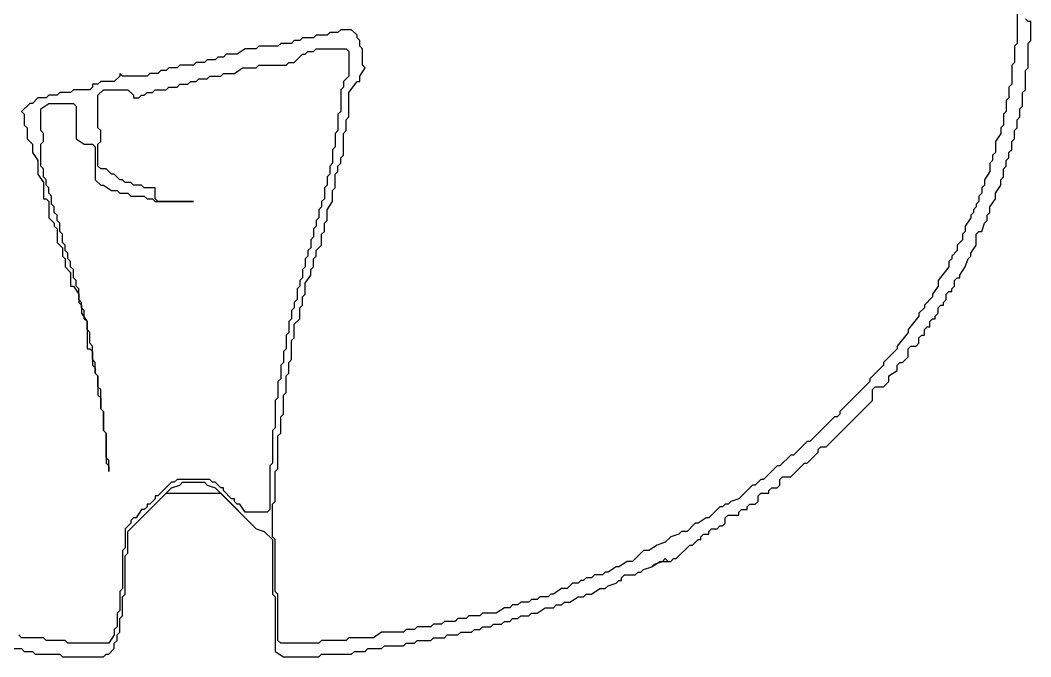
# Model space of a CAD drawing. Extents: x 10 to 555, y 10 to 1133.
# Drawn here: x 228.6 to 554.6, y 10 to 215.4 of the extents above; entities that cross this region are included whole.
import ezdxf

# ---------------------------------------------------------------- set-up
doc = ezdxf.new("R2010")
doc.units = 0
doc.layers.add('BODY_OUTLINE', color=7, linetype='Continuous')
doc.layers.add('NECK_POCKET', color=7, linetype='Continuous')

msp = doc.modelspace()

# ---------------------------------------------------------------- linework, layer by layer
at = {"layer": 'BODY_OUTLINE'}
for p, q in [((550.24, 241.4), (550.24, 207.97)), ((332.03, 212.37), (331.15, 211.49)), ((335.55, 212.37), (332.03, 212.37)), ((337.31, 210.61), (335.55, 212.37)), ((317.07, 208.85), (316.19, 207.97)), ((318.83, 208.85), (317.07, 208.85)), ((319.71, 209.73), (318.83, 208.85)), ((323.23, 209.73), (319.71, 209.73)), ((324.11, 210.61), (323.23, 209.73)), ((327.63, 210.61), (324.11, 210.61)), ((328.51, 211.49), (327.63, 210.61)), ((331.15, 211.49), (328.51, 211.49)), ((337.31, 209.73), (337.31, 210.61)), ((338.19, 208.85), (337.31, 209.73)), ((338.19, 207.09), (338.19, 208.85)), ((301.24, 206.21), (298.6, 204.45)), ((304.75, 206.21), (301.24, 206.21)), ((305.63, 207.09), (304.75, 206.21)), ((311.79, 207.09), (305.63, 207.09)), ((312.67, 207.97), (311.79, 207.09)), ((316.19, 207.97), (312.67, 207.97)), ((323.23, 205.33), (324.11, 206.21)), ((324.11, 206.21), (333.79, 206.21)), ((333.79, 206.21), (334.67, 205.33)), ((339.07, 206.21), (338.19, 207.09)), ((339.07, 200.93), (339.07, 206.21)), ((550.24, 207.97), (549.36, 207.09)), ((549.36, 207.09), (549.36, 201.81)), ((288.92, 202.69), (288.04, 201.81)), ((291.56, 202.69), (288.92, 202.69)), ((292.44, 203.57), (291.56, 202.69)), ((294.2, 203.57), (292.44, 203.57)), ((295.08, 204.45), (294.2, 203.57)), ((298.6, 204.45), (295.08, 204.45)), ((317.07, 201.81), (319.71, 204.45)), ((319.71, 204.45), (320.59, 204.45)), ((320.59, 204.45), (321.47, 205.33)), ((321.47, 205.33), (323.23, 205.33)), ((334.67, 205.33), (334.67, 197.41)), ((273.96, 199.17), (273.08, 198.29)), ((275.72, 199.17), (273.96, 199.17)), ((276.6, 200.05), (275.72, 199.17)), ((279.24, 200.05), (276.6, 200.05)), ((280.12, 200.93), (279.24, 200.05)), ((284.52, 200.93), (280.12, 200.93)), ((285.4, 201.81), (284.52, 200.93)), ((288.04, 201.81), (285.4, 201.81)), ((297.72, 198.29), (300.36, 200.05)), ((300.36, 200.05), (304.75, 200.05)), ((304.75, 200.05), (305.63, 200.93)), ((305.63, 200.93), (314.43, 200.93)), ((314.43, 200.93), (315.31, 201.81)), ((315.31, 201.81), (317.07, 201.81)), ((338.19, 197.41), (339.95, 200.05)), ((339.95, 200.05), (339.07, 200.93)), ((549.36, 201.81), (548.48, 200.93)), ((548.48, 200.93), (548.48, 194.77)), ((254.6, 195.65), (253.72, 194.77)), ((259, 195.65), (254.6, 195.65)), ((260.76, 197.41), (259, 195.65)), ((261.64, 197.41), (260.76, 198.29)), ((260.76, 198.29), (260.76, 197.41)), ((269.56, 197.41), (261.64, 197.41)), ((270.44, 198.29), (269.56, 197.41)), ((273.08, 198.29), (270.44, 198.29)), ((282.76, 194.77), (283.64, 195.65)), ((283.64, 195.65), (285.4, 195.65)), ((285.4, 195.65), (286.28, 196.53)), ((286.28, 196.53), (288.92, 196.53)), ((288.92, 196.53), (289.8, 197.41)), ((289.8, 197.41), (293.32, 197.41)), ((293.32, 197.41), (294.2, 198.29)), ((294.2, 198.29), (297.72, 198.29)), ((334.67, 197.41), (332.91, 195.65)), ((332.91, 195.65), (332.91, 193.89)), ((334.67, 192.13), (337.31, 195.65)), ((337.31, 195.65), (338.19, 195.65)), ((338.19, 195.65), (338.19, 197.41)), ((245.8, 193.01), (244.92, 192.13)), ((251.08, 193.01), (245.8, 193.01)), ((251.96, 193.89), (251.08, 193.01)), ((253.72, 194.77), (251.96, 194.77)), ((251.96, 194.77), (251.96, 193.89)), ((253.72, 191.25), (255.48, 193.01)), ((255.48, 193.01), (263.4, 193.01)), ((263.4, 193.01), (265.16, 191.25)), ((271.32, 192.13), (272.2, 193.01)), ((272.2, 193.01), (275.72, 193.01)), ((275.72, 193.01), (276.6, 193.89)), ((276.6, 193.89), (279.24, 193.89)), ((279.24, 193.89), (280.12, 194.77)), ((280.12, 194.77), (282.76, 194.77)), ((332.91, 193.89), (332.03, 193.01)), ((332.03, 193.01), (332.03, 185.97)), ((548.48, 194.77), (547.6, 193.89)), ((547.6, 193.89), (547.6, 190.37)), ((234.37, 190.37), (232.61, 188.61)), ((237.01, 190.37), (234.37, 190.37)), ((237.88, 191.25), (237.01, 190.37)), ((240.52, 191.25), (237.88, 191.25)), ((241.4, 192.13), (240.52, 191.25)), ((244.92, 192.13), (241.4, 192.13)), ((253.72, 180.69), (253.72, 191.25)), ((265.16, 191.25), (265.16, 190.37)), ((265.16, 190.37), (266.92, 190.37)), ((266.92, 190.37), (267.8, 191.25)), ((267.8, 191.25), (268.68, 191.25)), ((268.68, 191.25), (269.56, 192.13)), ((269.56, 192.13), (271.32, 192.13)), ((334.67, 184.21), (334.67, 192.13)), ((547.6, 190.37), (546.72, 189.49)), ((546.72, 189.49), (546.72, 185.97)), ((231.73, 188.61), (229.09, 185.97)), ((229.09, 185.97), (229.97, 185.09)), ((232.61, 188.61), (231.73, 188.61)), ((235.25, 186.85), (237.88, 188.61)), ((235.25, 179.81), (235.25, 186.85)), ((237.88, 188.61), (245.8, 188.61)), ((245.8, 188.61), (246.68, 187.73)), ((246.68, 187.73), (246.68, 177.17)), ((332.03, 185.97), (331.15, 185.09)), ((546.72, 185.97), (545.84, 185.09)), ((229.97, 185.09), (229.97, 181.57)), ((331.15, 185.09), (331.15, 179.81)), ((333.79, 183.33), (334.67, 184.21)), ((333.79, 179.81), (333.79, 183.33)), ((545.84, 185.09), (545.84, 181.57)), ((229.97, 181.57), (230.85, 180.69)), ((230.85, 180.69), (230.85, 177.17)), ((236.13, 178.93), (235.25, 179.81)), ((254.6, 179.81), (253.72, 180.69)), ((254.6, 176.29), (254.6, 179.81)), ((331.15, 179.81), (330.27, 178.93)), ((332.91, 178.93), (333.79, 179.81)), ((545.84, 181.57), (544.96, 180.69)), ((544.96, 180.69), (544.96, 178.93)), ((230.85, 177.17), (232.61, 175.41)), ((235.25, 175.41), (236.13, 176.29)), ((236.13, 176.29), (236.13, 178.93)), ((246.68, 177.17), (249.32, 175.41)), ((253.72, 175.41), (254.6, 176.29)), ((330.27, 178.93), (330.27, 174.53)), ((332.91, 171.9), (332.91, 178.93)), ((544.96, 178.93), (543.2, 176.29)), ((543.2, 176.29), (543.2, 172.77)), ((232.61, 175.41), (232.61, 172.77)), ((232.61, 172.77), (234.37, 170.14)), ((235.25, 168.38), (235.25, 175.41)), ((249.32, 175.41), (251.96, 175.41)), ((251.96, 175.41), (252.84, 174.53)), ((252.84, 174.53), (252.84, 163.98)), ((253.72, 168.38), (253.72, 175.41)), ((330.27, 174.53), (329.39, 173.65)), ((329.39, 173.65), (329.39, 169.26)), ((543.2, 172.77), (542.32, 171.9)), ((234.37, 170.14), (234.37, 165.74)), ((332.03, 171.02), (332.91, 171.9)), ((332.03, 169.26), (332.03, 171.02)), ((542.32, 170.14), (541.44, 169.26)), ((542.32, 171.9), (542.32, 170.14)), ((236.13, 167.5), (235.25, 168.38)), ((236.13, 164.86), (236.13, 167.5)), ((254.6, 167.5), (253.72, 168.38)), ((256.36, 167.5), (254.6, 167.5)), ((258.12, 165.74), (256.36, 167.5)), ((329.39, 169.26), (328.51, 168.38)), ((328.51, 168.38), (328.51, 165.74)), ((330.27, 165.74), (331.15, 166.62)), ((331.15, 168.38), (332.03, 169.26)), ((331.15, 166.62), (331.15, 168.38)), ((541.44, 166.62), (539.68, 163.98)), ((541.44, 169.26), (541.44, 166.62)), ((234.37, 165.74), (236.13, 163.1)), ((237.01, 163.98), (236.13, 164.86)), ((236.13, 163.1), (236.13, 157.82)), ((237.01, 162.22), (237.01, 163.98)), ((252.84, 163.98), (254.6, 162.22)), ((259, 165.74), (258.12, 165.74)), ((260.76, 163.98), (259, 165.74)), ((261.64, 163.98), (260.76, 163.98)), ((262.52, 163.1), (261.64, 163.98)), ((264.28, 163.1), (262.52, 163.1)), ((265.16, 162.22), (264.28, 163.1)), ((328.51, 165.74), (327.63, 164.86)), ((327.63, 164.86), (327.63, 162.22)), ((330.27, 161.34), (330.27, 165.74)), ((539.68, 163.98), (539.68, 162.22)), ((237.88, 161.34), (237.01, 162.22)), ((237.88, 159.58), (237.88, 161.34)), ((254.6, 162.22), (255.48, 162.22)), ((255.48, 162.22), (258.12, 160.46)), ((258.12, 160.46), (259.88, 160.46)), ((259.88, 160.46), (260.76, 159.58)), ((267.8, 162.22), (265.16, 162.22)), ((268.68, 161.34), (267.8, 162.22)), ((272.2, 161.34), (268.68, 161.34)), ((272.2, 157.82), (272.2, 161.34)), ((327.63, 162.22), (326.75, 161.34)), ((326.75, 161.34), (326.75, 157.82)), ((329.39, 160.46), (330.27, 161.34)), ((329.39, 156.94), (329.39, 160.46)), ((539.68, 162.22), (538.8, 161.34)), ((538.8, 161.34), (538.8, 159.58)), ((236.13, 157.82), (237.01, 157.82)), ((237.01, 157.82), (237.88, 156.94)), ((238.76, 158.7), (237.88, 159.58)), ((237.88, 156.94), (237.88, 151.66)), ((238.76, 156.06), (238.76, 158.7)), ((260.76, 159.58), (263.4, 159.58)), ((263.4, 159.58), (264.28, 158.7)), ((264.28, 158.7), (268.68, 158.7)), ((268.68, 158.7), (269.56, 157.82)), ((269.56, 157.82), (271.32, 157.82)), ((271.32, 157.82), (272.2, 156.94)), ((273.08, 156.94), (272.2, 157.82)), ((272.2, 156.94), (284.52, 156.94)), ((284.52, 156.94), (273.08, 156.94)), ((326.75, 157.82), (325.87, 156.94)), ((325.87, 156.94), (325.87, 155.18)), ((327.63, 154.3), (329.39, 156.94)), ((537.92, 156.94), (537.04, 156.06)), ((538.8, 159.58), (537.92, 158.7)), ((537.92, 158.7), (537.92, 156.94)), ((239.64, 155.18), (238.76, 156.06)), ((239.64, 153.42), (239.64, 155.18)), ((240.52, 152.54), (239.64, 153.42)), ((325.87, 155.18), (324.99, 154.3)), ((324.99, 154.3), (324.99, 151.66)), ((327.63, 150.78), (327.63, 154.3)), ((536.16, 153.42), (535.28, 152.54)), ((537.04, 155.18), (536.16, 154.3)), ((536.16, 154.3), (536.16, 153.42)), ((537.04, 156.06), (537.04, 155.18)), ((237.88, 151.66), (239.64, 149.9)), ((240.52, 150.78), (240.52, 152.54)), ((241.4, 149.9), (240.52, 150.78)), ((324.99, 151.66), (324.11, 150.78)), ((324.11, 150.78), (324.11, 149.02)), ((326.75, 149.9), (327.63, 150.78)), ((535.28, 151.66), (533.52, 149.02)), ((535.28, 152.54), (535.28, 151.66)), ((239.64, 149.9), (239.64, 149.02)), ((239.64, 149.02), (240.52, 148.14)), ((240.52, 148.14), (240.52, 143.74)), ((241.4, 147.26), (241.4, 149.9)), ((242.28, 146.38), (241.4, 147.26)), ((324.11, 149.02), (323.23, 148.14)), ((323.23, 148.14), (323.23, 145.5)), ((325.87, 146.38), (326.75, 147.26)), ((326.75, 147.26), (326.75, 149.9)), ((533.52, 147.26), (532.64, 146.38)), ((533.52, 149.02), (533.52, 147.26)), ((240.52, 143.74), (242.28, 141.98)), ((242.28, 143.74), (242.28, 146.38)), ((243.16, 142.86), (242.28, 143.74)), ((323.23, 145.5), (322.35, 144.62)), ((322.35, 144.62), (322.35, 141.98)), ((325.87, 142.86), (325.87, 146.38)), ((532.64, 144.62), (530.88, 142.86)), ((532.64, 146.38), (532.64, 144.62)), ((242.28, 141.98), (242.28, 139.34)), ((243.16, 141.1), (243.16, 142.86)), ((244.04, 140.22), (243.16, 141.1)), ((244.04, 138.46), (244.04, 140.22)), ((322.35, 141.98), (321.47, 141.1)), ((321.47, 141.1), (321.47, 139.34)), ((324.11, 141.1), (325.87, 142.86)), ((324.11, 139.34), (324.11, 141.1)), ((530.88, 141.1), (529.12, 139.34)), ((530.88, 142.86), (530.88, 141.1)), ((242.28, 139.34), (243.16, 138.46)), ((243.16, 138.46), (243.16, 135.82)), ((244.92, 137.58), (244.04, 138.46)), ((244.92, 135.82), (244.92, 137.58)), ((321.47, 139.34), (320.59, 138.46)), ((320.59, 138.46), (320.59, 135.82)), ((323.23, 138.46), (324.11, 139.34)), ((323.23, 135.82), (323.23, 138.46)), ((529.12, 138.46), (528.24, 137.58)), ((528.24, 137.58), (528.24, 135.82)), ((529.12, 139.34), (529.12, 138.46)), ((243.16, 135.82), (244.92, 134.06)), ((245.8, 134.94), (244.92, 135.82)), ((244.92, 134.06), (244.92, 129.66)), ((245.8, 132.3), (245.8, 134.94)), ((320.59, 135.82), (319.71, 134.94)), ((319.71, 134.94), (319.71, 132.3)), ((322.35, 134.94), (323.23, 135.82)), ((322.35, 133.18), (322.35, 134.94)), ((528.24, 135.82), (524.72, 131.42)), ((246.68, 131.42), (245.8, 132.3)), ((246.68, 129.66), (246.68, 131.42)), ((319.71, 132.3), (318.83, 131.42)), ((318.83, 131.42), (318.83, 129.66)), ((320.59, 130.54), (322.35, 133.18)), ((320.59, 127.02), (320.59, 130.54)), ((524.72, 131.42), (524.72, 129.66)), ((244.92, 129.66), (245.8, 129.66)), ((245.8, 129.66), (247.56, 127.02)), ((247.56, 128.78), (246.68, 129.66)), ((247.56, 125.26), (247.56, 128.78)), ((318.83, 129.66), (317.95, 128.78)), ((317.95, 128.78), (317.95, 125.26)), ((524.72, 129.66), (522.96, 127.02)), ((247.56, 127.02), (247.56, 124.38)), ((248.44, 124.38), (247.56, 125.26)), ((247.56, 124.38), (248.44, 123.5)), ((248.44, 122.62), (248.44, 124.38)), ((317.95, 125.26), (317.07, 124.38)), ((317.07, 124.38), (317.07, 122.62)), ((319.71, 126.14), (320.59, 127.02)), ((319.71, 123.5), (319.71, 126.14)), ((522.96, 126.14), (520.32, 123.5)), ((522.96, 127.02), (522.96, 126.14)), ((248.44, 123.5), (248.44, 120.86)), ((249.32, 121.74), (248.44, 122.62)), ((248.44, 120.86), (250.2, 118.22)), ((249.32, 119.1), (249.32, 121.74)), ((317.07, 122.62), (316.19, 121.74)), ((316.19, 121.74), (316.19, 119.1)), ((318.83, 122.62), (319.71, 123.5)), ((318.83, 119.1), (318.83, 122.62)), ((520.32, 122.62), (518.56, 120.86)), ((518.56, 120.86), (518.56, 119.98)), ((520.32, 123.5), (520.32, 122.62)), ((250.2, 118.22), (249.32, 119.1)), ((250.2, 118.22), (250.2, 109.42)), ((250.2, 115.58), (250.2, 118.22)), ((316.19, 119.1), (315.31, 118.22)), ((315.31, 118.22), (315.31, 114.7)), ((317.07, 117.34), (318.83, 119.1)), ((518.56, 119.98), (515.04, 115.58)), ((251.08, 114.7), (250.2, 115.58)), ((251.08, 111.18), (251.08, 114.7)), ((315.31, 114.7), (314.43, 113.82)), ((317.07, 112.94), (317.07, 117.34)), ((515.04, 114.7), (511.52, 110.3)), ((515.04, 115.58), (515.04, 114.7)), ((251.96, 110.3), (251.08, 111.18)), ((314.43, 113.82), (314.43, 109.42)), ((316.19, 112.06), (317.07, 112.94)), ((316.19, 105.91), (316.19, 112.06)), ((250.2, 109.42), (251.08, 109.42)), ((251.08, 109.42), (251.96, 108.54)), ((251.96, 105.91), (251.96, 110.3)), ((251.96, 108.54), (251.96, 104.15)), ((314.43, 109.42), (313.55, 108.54)), ((313.55, 108.54), (313.55, 105.03)), ((511.52, 109.42), (507.12, 105.03)), ((511.52, 110.3), (511.52, 109.42)), ((252.84, 105.03), (251.96, 105.91)), ((252.84, 101.51), (252.84, 105.03)), ((313.55, 105.03), (312.67, 104.15)), ((315.31, 105.03), (316.19, 105.91)), ((315.31, 101.51), (315.31, 105.03)), ((507.12, 105.03), (507.12, 104.15)), ((251.96, 104.15), (252.84, 103.27)), ((252.84, 103.27), (252.84, 101.51)), ((252.84, 101.51), (253.72, 100.63)), ((253.72, 100.63), (252.84, 101.51)), ((312.67, 104.15), (312.67, 99.75)), ((314.43, 100.63), (315.31, 101.51)), ((507.12, 104.15), (502.72, 99.75)), ((253.72, 100.63), (253.72, 94.47)), ((253.72, 97.11), (253.72, 100.63)), ((312.67, 99.75), (311.79, 98.87)), ((311.79, 98.87), (311.79, 93.59)), ((314.43, 95.35), (314.43, 100.63)), ((502.72, 98.87), (493.05, 89.19)), ((502.72, 99.75), (502.72, 98.87)), ((254.6, 96.23), (253.72, 97.11)), ((254.6, 90.07), (254.6, 96.23)), ((313.55, 94.47), (314.43, 95.35)), ((253.72, 94.47), (254.6, 93.59)), ((254.6, 93.59), (254.6, 90.07)), ((311.79, 93.59), (310.91, 92.71)), ((310.91, 92.71), (310.91, 83.91)), ((313.55, 88.31), (313.55, 94.47)), ((254.6, 90.07), (255.48, 89.19)), ((255.48, 89.19), (254.6, 90.07)), ((255.48, 89.19), (255.48, 83.03)), ((255.48, 83.03), (255.48, 89.19)), ((312.67, 87.43), (313.55, 88.31)), ((493.05, 88.31), (492.17, 87.43)), ((493.05, 89.19), (493.05, 88.31)), ((312.67, 82.15), (312.67, 87.43)), ((491.29, 87.43), (483.37, 79.51)), ((492.17, 87.43), (491.29, 87.43)), ((255.48, 83.03), (256.36, 82.15)), ((256.36, 82.15), (255.48, 83.03)), ((256.36, 82.15), (256.36, 72.47)), ((256.36, 74.23), (256.36, 82.15)), ((310.91, 83.91), (310.03, 83.03)), ((310.03, 83.03), (310.03, 72.47)), ((311.79, 81.27), (312.67, 82.15)), ((311.79, 70.71), (311.79, 81.27)), ((482.49, 79.51), (478.09, 75.11)), ((483.37, 79.51), (482.49, 79.51)), ((477.21, 75.11), (473.69, 71.59)), ((478.09, 75.11), (477.21, 75.11)), ((257.24, 73.35), (256.36, 74.23)), ((256.36, 72.47), (257.24, 71.59)), ((257.24, 69.83), (257.24, 73.35)), ((310.03, 72.47), (309.15, 71.59)), ((257.24, 71.59), (257.24, 69.83)), ((309.15, 71.59), (309.15, 57.51)), ((310.91, 69.83), (311.79, 70.71)), ((310.91, 60.15), (310.91, 69.83)), ((472.81, 71.59), (468.41, 67.19)), ((473.69, 71.59), (472.81, 71.59)), ((277.48, 66.31), (273.08, 61.91)), ((278.36, 66.31), (277.48, 66.31)), ((279.24, 67.19), (278.36, 66.31)), ((289.8, 67.19), (279.24, 67.19)), ((290.68, 66.31), (289.8, 67.19)), ((291.56, 66.31), (290.68, 66.31)), ((293.32, 64.55), (291.56, 66.31)), ((464.89, 65.43), (460.49, 61.03)), ((465.77, 65.43), (464.89, 65.43)), ((467.53, 67.19), (465.77, 65.43)), ((468.41, 67.19), (467.53, 67.19)), ((294.2, 64.55), (293.32, 64.55)), ((294.2, 63.67), (294.2, 64.55)), ((296.84, 61.03), (294.2, 63.67)), ((270.44, 59.27), (269.56, 59.27)), ((269.56, 59.27), (269.56, 58.39)), ((272.2, 61.03), (270.44, 59.27)), ((273.08, 61.91), (272.2, 61.91)), ((272.2, 61.91), (272.2, 61.03)), ((297.72, 61.03), (296.84, 61.03)), ((297.72, 60.15), (297.72, 61.03)), ((298.6, 59.27), (297.72, 60.15)), ((299.48, 59.27), (298.6, 59.27)), ((301.24, 56.63), (299.48, 59.27)), ((310.03, 59.27), (310.91, 60.15)), ((310.03, 48.71), (310.03, 59.27)), ((456.09, 59.27), (455.21, 58.39)), ((456.97, 59.27), (456.09, 59.27)), ((457.85, 60.15), (456.97, 59.27)), ((460.49, 61.03), (457.85, 60.15)), ((267.8, 57.51), (266.04, 54.87)), ((268.68, 57.51), (267.8, 57.51)), ((269.56, 58.39), (268.68, 57.51)), ((308.27, 56.63), (301.24, 56.63)), ((309.15, 57.51), (308.27, 56.63)), ((454.33, 58.39), (450.81, 54.87)), ((455.21, 58.39), (454.33, 58.39)), ((264.28, 53.11), (262.52, 51.35)), ((265.16, 54.87), (264.28, 53.99)), ((264.28, 53.99), (264.28, 53.11)), ((266.04, 54.87), (265.16, 54.87)), ((446.41, 53.11), (443.77, 50.47)), ((447.29, 53.11), (446.41, 53.11)), ((449.93, 54.87), (447.29, 53.11)), ((450.81, 54.87), (449.93, 54.87)), ((262.52, 51.35), (262.52, 45.19)), ((441.13, 49.59), (438.49, 48.71)), ((442.01, 50.47), (441.13, 49.59)), ((443.77, 50.47), (442.01, 50.47)), ((310.91, 47.83), (310.03, 48.71)), ((310.91, 31.12), (310.91, 47.83)), ((434.09, 46.07), (431.46, 44.31)), ((436.73, 46.95), (434.09, 46.07)), ((438.49, 48.71), (436.73, 46.95)), ((262.52, 45.19), (261.64, 44.31)), ((261.64, 44.31), (261.64, 32)), ((429.7, 44.31), (426.18, 40.8)), ((431.46, 44.31), (429.7, 44.31)), ((424.42, 40.8), (421.78, 39.04)), ((426.18, 40.8), (424.42, 40.8)), ((413.86, 36.4), (412.98, 35.52)), ((416.5, 36.4), (413.86, 36.4)), ((417.38, 37.28), (416.5, 36.4)), ((418.26, 37.28), (417.38, 37.28)), ((420.9, 39.04), (418.26, 37.28)), ((421.78, 39.04), (420.9, 39.04)), ((406.82, 33.76), (405.06, 32)), ((408.58, 33.76), (406.82, 33.76)), ((409.46, 34.64), (408.58, 33.76)), ((410.34, 34.64), (409.46, 34.64)), ((411.22, 35.52), (410.34, 34.64)), ((412.98, 35.52), (411.22, 35.52)), ((261.64, 32), (260.76, 31.12)), ((260.76, 31.12), (260.76, 24.96)), ((311.79, 30.24), (310.91, 31.12)), ((311.79, 15.28), (311.79, 30.24)), ((396.26, 29.36), (395.38, 28.48)), ((398.9, 29.36), (396.26, 29.36)), ((399.78, 30.24), (398.9, 29.36)), ((400.66, 30.24), (399.78, 30.24)), ((403.3, 32), (400.66, 30.24)), ((405.06, 32), (403.3, 32)), ((387.46, 26.72), (386.58, 25.84)), ((389.22, 26.72), (387.46, 26.72)), ((390.1, 27.6), (389.22, 26.72)), ((392.74, 27.6), (390.1, 27.6)), ((393.62, 28.48), (392.74, 27.6)), ((395.38, 28.48), (393.62, 28.48)), ((260.76, 24.96), (259.88, 24.08)), ((259.88, 24.08), (259.88, 19.68)), ((373.38, 23.2), (372.5, 22.32)), ((376.9, 23.2), (373.38, 23.2)), ((377.78, 24.08), (376.9, 23.2)), ((382.18, 24.08), (377.78, 24.08)), ((384.82, 25.84), (382.18, 24.08)), ((386.58, 25.84), (384.82, 25.84)), ((259.88, 19.68), (259, 18.8)), ((356.67, 19.68), (355.79, 18.8)), ((361.07, 19.68), (356.67, 19.68)), ((361.95, 20.56), (361.07, 19.68)), ((364.59, 20.56), (361.95, 20.56)), ((365.47, 21.44), (364.59, 20.56)), ((368.98, 21.44), (365.47, 21.44)), ((369.86, 22.32), (368.98, 21.44)), ((372.5, 22.32), (369.86, 22.32)), ((229.09, 16.16), (228.21, 17.04)), ((259, 17.04), (257.24, 14.4)), ((259, 18.8), (259, 17.04)), ((345.23, 17.92), (342.59, 16.16)), ((352.27, 17.92), (345.23, 17.92)), ((353.15, 18.8), (352.27, 17.92)), ((355.79, 18.8), (353.15, 18.8)), ((236.13, 16.16), (229.09, 16.16)), ((237.01, 15.28), (236.13, 16.16)), ((243.16, 15.28), (237.01, 15.28)), ((244.04, 14.4), (243.16, 15.28)), ((257.24, 14.4), (244.04, 14.4)), ((312.67, 14.4), (311.79, 15.28)), ((324.99, 14.4), (312.67, 14.4)), ((325.87, 15.28), (324.99, 14.4)), ((333.79, 15.28), (325.87, 15.28)), ((334.67, 16.16), (333.79, 15.28)), ((342.59, 16.16), (334.67, 16.16))]:
    msp.add_line(p, q, dxfattribs=at)
at = {"layer": 'NECK_POCKET'}
for p, q in [((553.76, 215.01), (552.88, 215.89)), ((553.76, 215.01), (552.88, 215.89)), ((554.64, 215.01), (553.76, 215.01)), ((554.64, 215.01), (553.76, 215.01)), ((554.64, 208.85), (554.64, 215.01)), ((554.64, 208.85), (554.64, 215.01)), ((553.76, 207.97), (554.64, 208.85)), ((553.76, 207.97), (554.64, 208.85)), ((553.76, 200.05), (553.76, 207.97)), ((553.76, 200.05), (553.76, 207.97)), ((552.88, 199.17), (553.76, 200.05)), ((552.88, 199.17), (553.76, 200.05)), ((552.88, 193.01), (552.88, 199.17)), ((552.88, 193.01), (552.88, 199.17)), ((552, 192.13), (552.88, 193.01)), ((552, 192.13), (552.88, 193.01)), ((552, 187.73), (552, 192.13)), ((552, 187.73), (552, 192.13)), ((551.12, 186.85), (552, 187.73)), ((551.12, 186.85), (552, 187.73)), ((551.12, 184.21), (551.12, 186.85)), ((551.12, 184.21), (551.12, 186.85)), ((550.24, 183.33), (551.12, 184.21)), ((550.24, 183.33), (551.12, 184.21)), ((550.24, 180.69), (550.24, 183.33)), ((550.24, 180.69), (550.24, 183.33)), ((549.36, 179.81), (550.24, 180.69)), ((549.36, 179.81), (550.24, 180.69)), ((549.36, 177.17), (549.36, 179.81)), ((549.36, 177.17), (549.36, 179.81)), ((548.48, 176.29), (549.36, 177.17)), ((548.48, 176.29), (549.36, 177.17)), ((548.48, 173.65), (548.48, 176.29)), ((548.48, 173.65), (548.48, 176.29)), ((547.6, 172.77), (548.48, 173.65)), ((547.6, 172.77), (548.48, 173.65)), ((547.6, 171.02), (547.6, 172.77)), ((547.6, 171.02), (547.6, 172.77)), ((546.72, 170.14), (547.6, 171.02)), ((546.72, 170.14), (547.6, 171.02)), ((546.72, 168.38), (546.72, 170.14)), ((546.72, 168.38), (546.72, 170.14)), ((545.84, 167.5), (546.72, 168.38)), ((545.84, 167.5), (546.72, 168.38)), ((545.84, 164.86), (545.84, 167.5)), ((545.84, 164.86), (545.84, 167.5)), ((544.96, 163.98), (545.84, 164.86)), ((544.96, 163.98), (545.84, 164.86)), ((544.96, 162.22), (544.96, 163.98)), ((544.96, 162.22), (544.96, 163.98)), ((543.2, 159.58), (544.96, 162.22)), ((543.2, 159.58), (544.96, 162.22)), ((541.44, 155.18), (543.2, 157.82)), ((541.44, 155.18), (543.2, 157.82)), ((543.2, 157.82), (543.2, 159.58)), ((543.2, 157.82), (543.2, 159.58)), ((540.56, 152.54), (541.44, 153.42)), ((540.56, 152.54), (541.44, 153.42)), ((541.44, 153.42), (541.44, 155.18)), ((541.44, 153.42), (541.44, 155.18)), ((539.68, 149.9), (540.56, 150.78)), ((539.68, 149.9), (540.56, 150.78)), ((540.56, 150.78), (540.56, 152.54)), ((540.56, 150.78), (540.56, 152.54)), ((537.04, 146.38), (537.92, 147.26)), ((537.04, 146.38), (537.92, 147.26)), ((537.92, 147.26), (538.8, 147.26)), ((537.92, 147.26), (538.8, 147.26)), ((538.8, 147.26), (539.68, 149.9)), ((538.8, 147.26), (539.68, 149.9)), ((537.04, 142.86), (537.04, 146.38)), ((537.04, 142.86), (537.04, 146.38)), ((535.28, 140.22), (537.04, 142.86)), ((535.28, 140.22), (537.04, 142.86)), ((535.28, 139.34), (535.28, 140.22)), ((535.28, 139.34), (535.28, 140.22)), ((533.52, 135.82), (534.4, 138.46)), ((533.52, 135.82), (534.4, 138.46)), ((534.4, 138.46), (535.28, 139.34)), ((534.4, 138.46), (535.28, 139.34)), ((531.76, 133.18), (533.52, 135.82)), ((531.76, 133.18), (533.52, 135.82)), ((530, 131.42), (530.88, 132.3)), ((530, 131.42), (530.88, 132.3)), ((530, 129.66), (530, 131.42)), ((530, 129.66), (530, 131.42)), ((530.88, 132.3), (531.76, 132.3)), ((530.88, 132.3), (531.76, 132.3)), ((531.76, 132.3), (531.76, 133.18)), ((531.76, 132.3), (531.76, 133.18)), ((527.36, 127.02), (528.24, 127.9)), ((527.36, 127.02), (528.24, 127.9)), ((528.24, 127.9), (529.12, 127.9)), ((528.24, 127.9), (529.12, 127.9)), ((529.12, 128.78), (530, 129.66)), ((529.12, 128.78), (530, 129.66)), ((529.12, 127.9), (529.12, 128.78)), ((529.12, 127.9), (529.12, 128.78)), ((526.48, 124.38), (527.36, 125.26)), ((526.48, 124.38), (527.36, 125.26)), ((526.48, 123.5), (526.48, 124.38)), ((526.48, 123.5), (526.48, 124.38)), ((527.36, 125.26), (527.36, 127.02)), ((527.36, 125.26), (527.36, 127.02)), ((523.84, 119.98), (524.72, 120.86)), ((523.84, 119.98), (524.72, 120.86)), ((524.72, 122.62), (525.6, 123.5)), ((524.72, 122.62), (525.6, 123.5)), ((524.72, 120.86), (524.72, 122.62)), ((524.72, 120.86), (524.72, 122.62)), ((525.6, 123.5), (526.48, 123.5)), ((525.6, 123.5), (526.48, 123.5)), ((522.08, 118.22), (522.96, 119.1)), ((522.08, 118.22), (522.96, 119.1)), ((522.08, 116.46), (522.08, 118.22)), ((522.08, 116.46), (522.08, 118.22)), ((522.96, 119.1), (523.84, 119.1)), ((522.96, 119.1), (523.84, 119.1)), ((523.84, 119.1), (523.84, 119.98)), ((523.84, 119.1), (523.84, 119.98)), ((520.32, 115.58), (521.2, 116.46)), ((520.32, 115.58), (521.2, 116.46)), ((520.32, 113.82), (520.32, 115.58)), ((520.32, 113.82), (520.32, 115.58)), ((521.2, 116.46), (522.08, 116.46)), ((521.2, 116.46), (522.08, 116.46)), ((517.68, 110.3), (518.56, 111.18)), ((517.68, 110.3), (518.56, 111.18)), ((518.56, 112.94), (519.44, 113.82)), ((518.56, 112.94), (519.44, 113.82)), ((518.56, 111.18), (518.56, 112.94)), ((518.56, 111.18), (518.56, 112.94)), ((519.44, 113.82), (520.32, 113.82)), ((519.44, 113.82), (520.32, 113.82)), ((515.04, 109.42), (515.92, 110.3)), ((515.04, 109.42), (515.92, 110.3)), ((515.04, 106.79), (515.04, 109.42)), ((515.04, 106.79), (515.04, 109.42)), ((515.92, 110.3), (517.68, 110.3)), ((515.92, 110.3), (517.68, 110.3)), ((511.52, 104.15), (512.4, 105.03)), ((511.52, 104.15), (512.4, 105.03)), ((512.4, 105.03), (513.28, 105.03)), ((512.4, 105.03), (513.28, 105.03)), ((513.28, 105.03), (515.04, 106.79)), ((513.28, 105.03), (515.04, 106.79)), ((508.88, 100.63), (511.52, 102.39)), ((508.88, 100.63), (511.52, 102.39)), ((511.52, 102.39), (511.52, 104.15)), ((511.52, 102.39), (511.52, 104.15)), ((507.12, 97.11), (508.88, 98.87)), ((507.12, 97.11), (508.88, 98.87)), ((508.88, 98.87), (508.88, 100.63)), ((508.88, 98.87), (508.88, 100.63)), ((503.6, 96.23), (504.48, 97.11)), ((503.6, 96.23), (504.48, 97.11)), ((503.6, 92.71), (503.6, 96.23)), ((503.6, 92.71), (503.6, 96.23)), ((504.48, 97.11), (507.12, 97.11)), ((504.48, 97.11), (507.12, 97.11)), ((488.65, 77.75), (503.6, 92.71)), ((488.65, 77.75), (503.6, 92.71)), ((482.49, 72.47), (486.01, 75.99)), ((482.49, 72.47), (486.01, 75.99)), ((486.01, 76.87), (486.89, 77.75)), ((486.01, 76.87), (486.89, 77.75)), ((486.01, 75.99), (486.01, 76.87)), ((486.01, 75.99), (486.01, 76.87)), ((486.89, 77.75), (488.65, 77.75)), ((486.89, 77.75), (488.65, 77.75)), ((477.21, 68.07), (481.61, 72.47)), ((477.21, 68.07), (481.61, 72.47)), ((481.61, 72.47), (482.49, 72.47)), ((481.61, 72.47), (482.49, 72.47)), ((277.48, 64.55), (280.12, 65.43)), ((280.12, 65.43), (281, 66.31)), ((281, 66.31), (288.04, 66.31)), ((288.04, 66.31), (288.92, 65.43)), ((288.92, 65.43), (291.56, 64.55)), ((472.81, 64.55), (473.69, 65.43)), ((472.81, 64.55), (473.69, 65.43)), ((473.69, 67.19), (474.57, 68.07)), ((473.69, 67.19), (474.57, 68.07)), ((473.69, 65.43), (473.69, 67.19)), ((473.69, 65.43), (473.69, 67.19)), ((474.57, 68.07), (477.21, 68.07)), ((474.57, 68.07), (477.21, 68.07)), ((263.4, 50.47), (277.48, 64.55)), ((263.4, 50.47), (275.72, 62.79)), ((275.72, 62.79), (293.32, 62.79)), ((291.56, 64.55), (304.75, 51.35)), ((293.32, 62.79), (304.75, 51.35)), ((466.65, 61.91), (467.53, 62.79)), ((466.65, 61.91), (467.53, 62.79)), ((467.53, 62.79), (470.17, 62.79)), ((467.53, 62.79), (470.17, 62.79)), ((470.17, 63.67), (471.05, 64.55)), ((470.17, 63.67), (471.05, 64.55)), ((470.17, 62.79), (470.17, 63.67)), ((470.17, 62.79), (470.17, 63.67)), ((471.05, 64.55), (472.81, 64.55)), ((471.05, 64.55), (472.81, 64.55)), ((463.13, 58.39), (464.01, 59.27)), ((463.13, 58.39), (464.01, 59.27)), ((464.01, 59.27), (465.77, 59.27)), ((464.01, 59.27), (465.77, 59.27)), ((465.77, 59.27), (466.65, 60.15)), ((465.77, 59.27), (466.65, 60.15)), ((466.65, 60.15), (466.65, 61.91)), ((466.65, 60.15), (466.65, 61.91)), ((456.09, 54.87), (456.97, 55.75)), ((456.09, 54.87), (456.97, 55.75)), ((456.97, 55.75), (460.49, 55.75)), ((456.97, 55.75), (460.49, 55.75)), ((460.49, 56.63), (461.37, 57.51)), ((460.49, 56.63), (461.37, 57.51)), ((460.49, 55.75), (460.49, 56.63)), ((460.49, 55.75), (460.49, 56.63)), ((461.37, 57.51), (463.13, 57.51)), ((461.37, 57.51), (463.13, 57.51)), ((463.13, 57.51), (463.13, 58.39)), ((463.13, 57.51), (463.13, 58.39)), ((453.45, 51.35), (454.33, 52.23)), ((453.45, 51.35), (454.33, 52.23)), ((454.33, 52.23), (455.21, 52.23)), ((454.33, 52.23), (455.21, 52.23)), ((455.21, 52.23), (456.09, 53.11)), ((455.21, 52.23), (456.09, 53.11)), ((456.09, 53.11), (456.09, 54.87)), ((456.09, 53.11), (456.09, 54.87)), ((263.4, 43.43), (263.4, 50.47)), ((263.4, 43.43), (263.4, 50.47)), ((304.75, 51.35), (307.39, 50.47)), ((304.75, 51.35), (307.39, 50.47)), ((307.39, 50.47), (310.03, 47.83)), ((307.39, 50.47), (310.03, 47.83)), ((448.17, 48.71), (449.05, 49.59)), ((448.17, 48.71), (449.05, 49.59)), ((449.05, 49.59), (450.81, 49.59)), ((449.05, 49.59), (450.81, 49.59)), ((450.81, 50.47), (451.69, 51.35)), ((450.81, 50.47), (451.69, 51.35)), ((450.81, 49.59), (450.81, 50.47)), ((450.81, 49.59), (450.81, 50.47)), ((451.69, 51.35), (453.45, 51.35)), ((451.69, 51.35), (453.45, 51.35)), ((310.03, 47.83), (310.03, 30.24)), ((310.03, 47.83), (310.03, 30.24)), ((440.25, 41.68), (444.65, 46.07)), ((440.25, 41.68), (444.65, 46.07)), ((444.65, 46.07), (445.53, 46.07)), ((444.65, 46.07), (445.53, 46.07)), ((445.53, 46.07), (447.29, 47.83)), ((445.53, 46.07), (447.29, 47.83)), ((447.29, 47.83), (448.17, 47.83)), ((447.29, 47.83), (448.17, 47.83)), ((448.17, 47.83), (448.17, 48.71)), ((448.17, 47.83), (448.17, 48.71)), ((262.52, 42.55), (263.4, 43.43)), ((262.52, 42.55), (263.4, 43.43)), ((262.52, 30.24), (262.52, 42.55)), ((262.52, 30.24), (262.52, 42.55)), ((432.34, 39.04), (434.97, 40.8)), ((432.34, 39.04), (433.21, 39.92)), ((433.21, 39.92), (435.85, 40.8)), ((434.97, 40.8), (438.49, 40.8)), ((435.85, 40.8), (436.73, 41.68)), ((436.73, 41.68), (437.61, 40.8)), ((437.61, 40.8), (438.49, 40.8)), ((438.49, 40.8), (439.37, 41.68)), ((438.49, 40.8), (439.37, 41.68)), ((439.37, 41.68), (440.25, 41.68)), ((439.37, 41.68), (440.25, 41.68)), ((422.66, 35.52), (423.54, 36.4)), ((422.66, 35.52), (423.54, 36.4)), ((423.54, 36.4), (427.06, 36.4)), ((423.54, 36.4), (427.06, 36.4)), ((427.06, 36.4), (427.94, 37.28)), ((427.06, 36.4), (427.94, 37.28)), ((427.94, 37.28), (428.82, 37.28)), ((427.94, 37.28), (428.82, 37.28)), ((428.82, 37.28), (429.7, 38.16)), ((428.82, 37.28), (429.7, 38.16)), ((429.7, 38.16), (432.34, 39.04)), ((429.7, 38.16), (432.34, 39.04)), ((417.38, 32), (418.26, 32.88)), ((417.38, 32), (418.26, 32.88)), ((418.26, 32.88), (420.9, 33.76)), ((418.26, 32.88), (420.9, 33.76)), ((420.9, 33.76), (421.78, 34.64)), ((420.9, 33.76), (421.78, 34.64)), ((421.78, 34.64), (422.66, 34.64)), ((421.78, 34.64), (422.66, 34.64)), ((422.66, 34.64), (422.66, 35.52)), ((422.66, 34.64), (422.66, 35.52)), ((261.64, 29.36), (262.52, 30.24)), ((261.64, 29.36), (262.52, 30.24)), ((261.64, 23.2), (261.64, 29.36)), ((261.64, 23.2), (261.64, 29.36)), ((310.03, 30.24), (310.91, 29.36)), ((310.03, 30.24), (310.91, 29.36)), ((310.91, 29.36), (310.91, 11.76)), ((310.91, 29.36), (310.91, 11.76)), ((405.94, 27.6), (408.58, 29.36)), ((405.94, 27.6), (408.58, 29.36)), ((408.58, 29.36), (410.34, 29.36)), ((408.58, 29.36), (410.34, 29.36)), ((410.34, 29.36), (411.22, 30.24)), ((410.34, 29.36), (411.22, 30.24)), ((411.22, 30.24), (412.98, 30.24)), ((411.22, 30.24), (412.98, 30.24)), ((412.98, 30.24), (415.62, 32)), ((412.98, 30.24), (415.62, 32)), ((415.62, 32), (417.38, 32)), ((415.62, 32), (417.38, 32)), ((400.66, 25.84), (401.54, 26.72)), ((400.66, 25.84), (401.54, 26.72)), ((401.54, 26.72), (403.3, 26.72)), ((401.54, 26.72), (403.3, 26.72)), ((403.3, 26.72), (404.18, 27.6)), ((403.3, 26.72), (404.18, 27.6)), ((404.18, 27.6), (405.94, 27.6)), ((404.18, 27.6), (405.94, 27.6)), ((260.76, 22.32), (261.64, 23.2)), ((260.76, 22.32), (261.64, 23.2)), ((389.22, 22.32), (390.1, 23.2)), ((389.22, 22.32), (390.1, 23.2)), ((390.1, 23.2), (392.74, 23.2)), ((390.1, 23.2), (392.74, 23.2)), ((392.74, 23.2), (393.62, 24.08)), ((392.74, 23.2), (393.62, 24.08)), ((393.62, 24.08), (395.38, 24.08)), ((393.62, 24.08), (395.38, 24.08)), ((395.38, 24.08), (398.02, 25.84)), ((395.38, 24.08), (398.02, 25.84)), ((398.02, 25.84), (400.66, 25.84)), ((398.02, 25.84), (400.66, 25.84)), ((260.76, 17.92), (260.76, 22.32)), ((260.76, 17.92), (260.76, 22.32)), ((376.9, 18.8), (377.78, 19.68)), ((376.9, 18.8), (377.78, 19.68)), ((377.78, 19.68), (380.42, 19.68)), ((377.78, 19.68), (380.42, 19.68)), ((380.42, 19.68), (381.3, 20.56)), ((380.42, 19.68), (381.3, 20.56)), ((381.3, 20.56), (383.94, 20.56)), ((381.3, 20.56), (383.94, 20.56)), ((383.94, 20.56), (384.82, 21.44)), ((383.94, 20.56), (384.82, 21.44)), ((384.82, 21.44), (386.58, 21.44)), ((384.82, 21.44), (386.58, 21.44)), ((386.58, 21.44), (387.46, 22.32)), ((386.58, 21.44), (387.46, 22.32)), ((387.46, 22.32), (389.22, 22.32)), ((387.46, 22.32), (389.22, 22.32)), ((259.88, 17.04), (260.76, 17.92)), ((259.88, 17.04), (260.76, 17.92)), ((259.88, 15.28), (259.88, 17.04)), ((259.88, 15.28), (259.88, 17.04)), ((365.47, 16.16), (366.35, 17.04)), ((365.47, 16.16), (366.35, 17.04)), ((366.35, 17.04), (369.86, 17.04)), ((366.35, 17.04), (369.86, 17.04)), ((369.86, 17.04), (370.74, 17.92)), ((369.86, 17.04), (370.74, 17.92)), ((370.74, 17.92), (374.26, 17.92)), ((370.74, 17.92), (374.26, 17.92)), ((374.26, 17.92), (375.14, 18.8)), ((374.26, 17.92), (375.14, 18.8)), ((375.14, 18.8), (376.9, 18.8)), ((375.14, 18.8), (376.9, 18.8)), ((259, 14.4), (259.88, 15.28)), ((259, 14.4), (259.88, 15.28)), ((259, 12.64), (259, 14.4)), ((259, 12.64), (259, 14.4)), ((345.23, 12.64), (346.11, 13.52)), ((345.23, 12.64), (346.11, 13.52)), ((346.11, 13.52), (352.27, 13.52)), ((346.11, 13.52), (352.27, 13.52)), ((352.27, 13.52), (353.15, 14.4)), ((352.27, 13.52), (353.15, 14.4)), ((353.15, 14.4), (355.79, 14.4)), ((353.15, 14.4), (355.79, 14.4)), ((355.79, 14.4), (356.67, 15.28)), ((355.79, 14.4), (356.67, 15.28)), ((356.67, 15.28), (361.07, 15.28)), ((356.67, 15.28), (361.07, 15.28)), ((361.07, 15.28), (361.95, 16.16)), ((361.07, 15.28), (361.95, 16.16)), ((361.95, 16.16), (365.47, 16.16)), ((361.95, 16.16), (365.47, 16.16)), ((222.93, 12.64), (229.09, 12.64)), ((222.93, 12.64), (229.09, 12.64)), ((229.09, 12.64), (229.97, 11.76)), ((229.09, 12.64), (229.97, 11.76)), ((229.97, 11.76), (232.61, 11.76)), ((229.97, 11.76), (232.61, 11.76)), ((232.61, 11.76), (233.49, 10.88)), ((232.61, 11.76), (233.49, 10.88)), ((233.49, 10.88), (241.4, 10.88)), ((233.49, 10.88), (241.4, 10.88)), ((241.4, 10.88), (242.28, 10)), ((241.4, 10.88), (242.28, 10)), ((242.28, 10), (255.48, 10)), ((242.28, 10), (255.48, 10)), ((255.48, 10), (256.36, 10.88)), ((255.48, 10), (256.36, 10.88)), ((256.36, 10.88), (257.24, 10.88)), ((256.36, 10.88), (257.24, 10.88)), ((257.24, 10.88), (259, 12.64)), ((257.24, 10.88), (259, 12.64)), ((310.91, 11.76), (313.55, 10)), ((310.91, 11.76), (313.55, 10)), ((313.55, 10), (324.99, 10)), ((313.55, 10), (324.99, 10)), ((324.99, 10), (325.87, 10.88)), ((324.99, 10), (325.87, 10.88)), ((325.87, 10.88), (335.55, 10.88)), ((325.87, 10.88), (335.55, 10.88)), ((335.55, 10.88), (336.43, 11.76)), ((335.55, 10.88), (336.43, 11.76)), ((336.43, 11.76), (339.95, 11.76)), ((336.43, 11.76), (339.95, 11.76)), ((339.95, 11.76), (340.83, 12.64)), ((339.95, 11.76), (340.83, 12.64)), ((340.83, 12.64), (345.23, 12.64)), ((340.83, 12.64), (345.23, 12.64))]:
    msp.add_line(p, q, dxfattribs=at)

doc.saveas('drawing.dxf')
